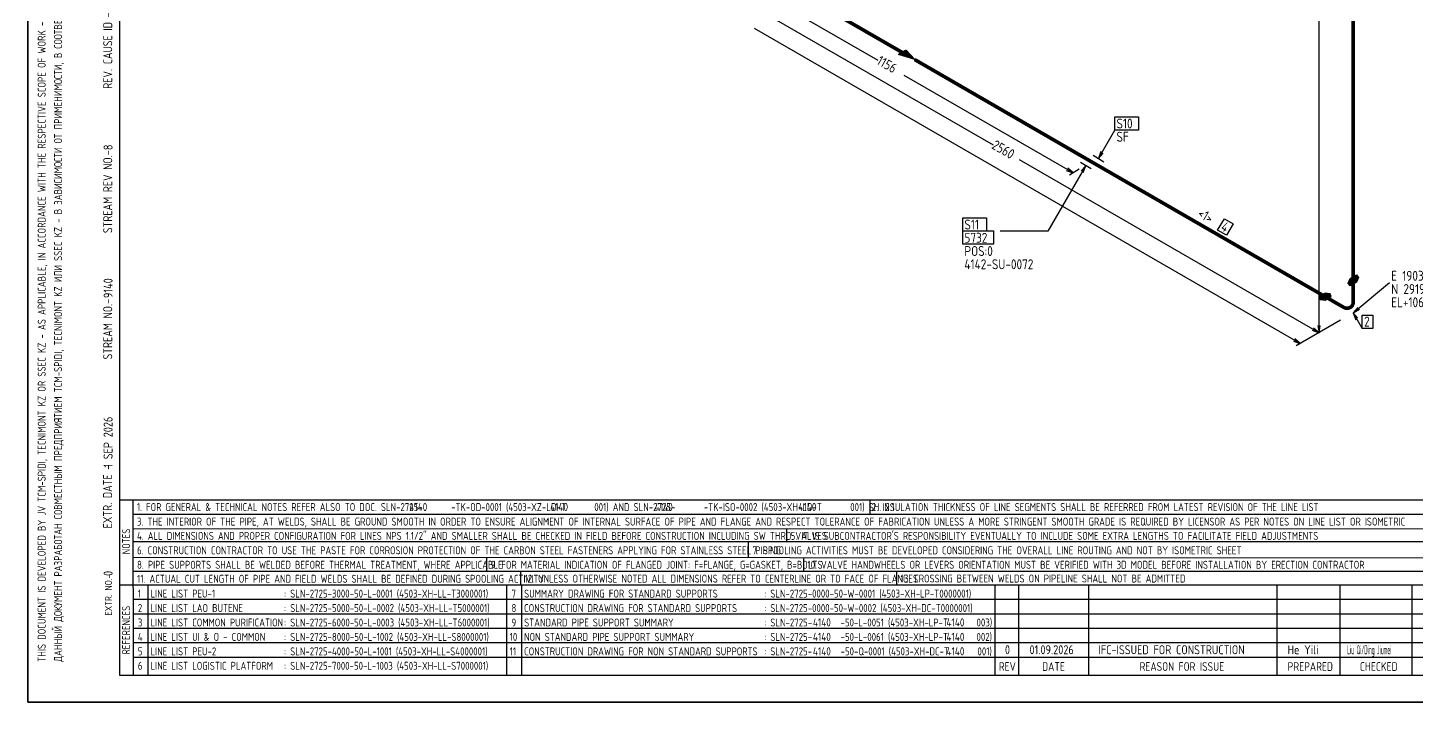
# Model space of a CAD drawing. Extents: x 0 to 594, y 0 to 420.
# Drawn here: x 0 to 384.6, y 0 to 186.9 of the extents above; entities that cross this region are included whole.
import ezdxf

# ---------------------------------------------------------------- set-up
doc = ezdxf.new("R2010")
doc.units = 0
doc.header["$MEASUREMENT"] = 0
doc.linetypes.add('BORDER_2012_SLN$0$8001.Solid', pattern=[0])
for name, color, linetype, lineweight in [('BORDER_2012_SLN$0$BG_01', 7, 'BORDER_2012_SLN$0$8001.Solid', 25), ('BORDER_2012_SLN$0$BG_02', 7, 'BORDER_2012_SLN$0$8001.Solid', 25), ('BORDER_2012_SLN$0$BG_Level_1', 7, 'BORDER_2012_SLN$0$8001.Solid', 25), ('BORDER_2012_SLN$0$Level_1', 7, 'BORDER_2012_SLN$0$8001.Solid', 25), ('BORDER_2012_SLN$0$Level_18', 7, 'BORDER_2012_SLN$0$8001.Solid', 25)]:
    doc.layers.add(name, color=color, linetype=linetype, lineweight=lineweight)
doc.layers.add('GT_1', color=7, linetype='Continuous')
doc.styles.add('BORDER_2012_SLN$0$GOST type A', font='GOST type A')
doc.styles.add('HTX1', font='')
doc.styles.get('HTX1').set_extended_font_data('GOST type A')

# ---------------------------------------------------------------- blocks, each defined once
blk = doc.blocks.new('BORDER_2012_SLN')
at = {"layer": 'BORDER_2012_SLN$0$BG_Level_1', "color": 7, "lineweight": -3}
for p, q in [((402.7, 56), (25.4, 56)), ((29.11, 56), (29.22, 7.5)), ((233.25, 56), (233.24, 52)), ((402.7, 52), (29.1, 52)), ((402.7, 47.99), (29.16, 48.01)), ((210.22, 48), (210.22, 44.42)), ((402.7, 44.41), (29.17, 44.42)), ((199.61, 44.42), (199.61, 40.02)), ((402.7, 39.96), (29.15, 40.07)), ((127.1, 40.04), (127.1, 36.23)), ((214.87, 40.02), (214.87, 36.23)), ((136.5, 36.23), (136.5, 32.43)), ((240.64, 36.23), (240.64, 32.43)), ((33.22, 32.43), (33.22, 7.59)), ((132.63, 32.43), (132.63, 7.6)), ((136.8, 32.43), (136.8, 7.59))]:
    blk.add_line(p, q, dxfattribs=at)
at = {"layer": 'BORDER_2012_SLN$0$Level_1', "color": 7, "lineweight": -3}
for p, q in [((25.4, 412.5), (25.4, 7.5)), ((402.7, 36.23), (29.15, 36.23)), ((402.7, 32.43), (25.4, 32.43)), ((267.9, 32.43), (267.91, 7.5)), ((274.59, 7.5), (274.59, 32.43)), ((293.91, 7.5), (293.91, 32.43)), ((346.11, 7.5), (346.11, 32.43)), ((363.55, 7.5), (363.55, 32.43)), ((383.52, 7.5), (383.52, 32.43)), ((402.7, 28.43), (29.17, 28.43)), ((402.7, 24.43), (29.18, 24.43)), ((402.7, 20.43), (29.19, 20.43)), ((402.7, 16.43), (29.2, 16.43)), ((402.7, 12.43), (29.2, 12.43)), ((25.4, 7.5), (588.6, 7.5))]:
    blk.add_line(p, q, dxfattribs=at)
at = {"layer": 'BORDER_2012_SLN$0$Level_18', "color": 7, "lineweight": -3, "flags": 128}
blk.add_lwpolyline([(0, 0), (0, 420), (594, 420), (594, 0)], close=True, dxfattribs=at)
at = {"color": 7, "char_height": 2.2, "attachment_point": 1, "style": 'BORDER_2012_SLN$0$GOST type A'}
for s, insert in [('{\\l\\fGOST type A|b0|i0;\\T1;1}', (30.5, 31.2)), ('{\\l\\fGOST type A|b0|i0;\\T1;: SLN-2725-3000-50-L-0001 (4503-XH-LL-T3000001)}', (71, 31.2)), ('{\\l\\fGOST type A|b0|i0;\\T1;7}', (134, 31.2)), ('{\\l\\fGOST type A|b0|i0;\\T1;SUMMARY DRAWING FOR STANDARD SUPPORTS}', (137.5, 31.2)), ('{\\l\\fGOST type A|b0|i0;\\T1;: SLN-2725-0000-50-W-0001 (4503-XH-LP-T0000001)}', (204, 31.2)), ('{\\l\\fGOST type A|b0|i0;\\T1;2}', (30.5, 27.2)), ('{\\l\\fGOST type A|b0|i0;\\T1;LINE LIST LAO BUTENE}', (34, 27.2)), ('{\\l\\fGOST type A|b0|i0;\\T1;: SLN-2725-5000-50-L-0002 (4503-XH-LL-T5000001)}', (71, 27.2)), ('{\\l\\fGOST type A|b0|i0;\\T1;8}', (134, 27.2)), ('{\\l\\fGOST type A|b0|i0;\\T1;CONSTRUCTION DRAWING FOR STANDARD SUPPORTS}', (137.5, 27.2)), ('{\\l\\fGOST type A|b0|i0;\\T1;: SLN-2725-0000-50-W-0002 (4503-XH-DC-T0000001)}', (204, 27.2)), ('{\\l\\fGOST type A|b0|i0;\\T1;3}', (30.5, 23.2)), ('{\\l\\fGOST type A|b0|i0;\\T1;LINE LIST COMMON PURIFICATION}', (34, 23.2)), ('{\\l\\fGOST type A|b0|i0;\\T1;: SLN-2725-6000-50-L-0003 (4503-XH-LL-T6000001)}', (71, 23.2)), ('{\\l\\fGOST type A|b0|i0;\\T1;9}', (134, 23.2)), ('{\\C256;STANDARD PIPE SUPPORT SUMMARY}', (137.5, 23.2)), ('{\\fGOST type A|b0|i0|c0|p34;: SLN-2725-       -50-L-0051 (4503-XH-LP-T       003)}', (204, 23.2)), ('{\\l\\fGOST type A|b0|i0;\\T1;: SLN-2725-8000-50-L-1002 (4503-XH-LL-S8000001)}', (71, 19.2)), ('{\\fGOST type A|b0|i0|c0|p34;: SLN-2725-       -50-L-0061 (4503-XH-LP-T       002)}', (204, 19.2)), ('{\\l\\fGOST type A|b0|i0;\\T1;4}', (30.5, 19.2)), ('{\\l\\fGOST type A|b0|i0;\\T1;LINE LIST UI & O - COMMON}', (34, 19.2)), ('{\\l\\fGOST type A|b0|i0;\\T1;: SLN-2725-4000-50-L-1001 (4503-XH-LL-S4000001)}', (71, 15.2)), ('{\\l\\fGOST type A|b0|i0;\\T1;10}', (133.5, 19.2)), ('{\\l\\fGOST type A|b0|i0;\\T1;NON STANDARD PIPE SUPPORT SUMMARY}', (137.5, 19.2)), ('{\\fGOST type A|b0|i0|c0|p34;: SLN-2725-       -50-Q-0001 (4503-XH-DC-T       001)}', (204, 15.2)), ('{\\l\\fGOST type A|b0|i0;\\T1;5}', (30.5, 15.2)), ('{\\l\\fGOST type A|b0|i0;\\T1;LINE LIST PEU-2}', (34, 15.2)), ('{\\l\\fGOST type A|b0|i0;\\T1;11}', (133.5, 15.2)), ('{\\C256;CONSTRUCTION DRAWING FOR NON STANDARD SUPPORTS}', (137.5, 15.2)), ('{\\l\\fGOST type A|b0|i0;\\T1;6}', (30.5, 11.2)), ('{\\l\\fGOST type A|b0|i0;\\T1;LINE LIST LOGISTIC PLATFORM}', (34, 11.2)), ('{\\l\\fGOST type A|b0|i0;\\T1;: SLN-2725-7000-50-L-1003 (4503-XH-LL-S7000001)}', (71, 11.2))]:
    blk.add_mtext(s, dxfattribs=dict(at, insert=insert))
at = {"layer": 'BORDER_2012_SLN$0$BG_01', "color": 7, "attachment_point": 1, "rotation": 90, "style": 'BORDER_2012_SLN$0$GOST type A'}
for s, insert, char_height in [('{\\fGOST type A|b0|i0|c134|p34;\\W1.01;ДАННЫЙ ДОКУМЕНТ РАЗРАБОТАН СОВМЕСТНЫМ ПРЕДПРИЯТИЕМ \\fGOST type A|b0|i0|c0|p34;TCM-SPIDI, TECNIMONT KZ \\fGOST type A|b0|i0|c134|p34;ИЛИ \\fGOST type A|b0|i0|c0|p34;SSEC KZ - \\fGOST type A|b0|i0|c134|p34;В ЗАВИСИМОСТИ ОТ ПРИМЕНИМОСТИ\\fGOST type A|b0|i0|c0|p34;, \\fGOST type A|b0|i0|c134|p34;В СООТВЕТСТВИИ С СООТВЕТСТВУЮЩЕЙ ОБЛАСТЬЮ РАБОТ\\fGOST type A|b0|i0|c0|p34;. \\fGOST type A|b0|i0|c134|p34;ЯВЛЯЕТСЯ КОНФИДЕНЦИАЛЬНЫМ И НЕ МОЖЕТ БЫТЬ ИСПОЛЬЗОВАН ДРУГИМИ ЛИЦАМИ ДЛЯ КАКИХ\\fGOST type A|b0|i0|c0|p34;-\\fGOST type A|b0|i0|c134|p34;ЛИБО ЦЕЛЕЙ\\fGOST type A|b0|i0|c0|p34;, \\fGOST type A|b0|i0|c134|p34;КРОМЕ ПРОЕКТА \\fGOST type A|b0|i0|c0|p34;SILLENO.}', (7.3, 11.21), 2.2), ('{\\l\\fGOST type A|b0|i0;\\T1;EXTR. DATE -}', (20.86, 48.18), 2.5), ('{\\l\\fGOST type A|b0|i0;\\T1;EXTR. NO.-}', (21.36, 24.02), 2)]:
    blk.add_mtext(s, dxfattribs=dict(at, insert=insert, char_height=char_height))
at = {"layer": 'BORDER_2012_SLN$0$BG_01', "color": 7, "insert": (2.76, 11.2), "char_height": 2.2, "attachment_point": 1, "rotation": 90, "line_spacing_factor": 1.090909, "style": 'BORDER_2012_SLN$0$GOST type A'}
blk.add_mtext('{\\fGOST type A|b0|i0|c0|p34;\\W1.01;THIS DOCUMENT IS DEVELOPED BY JV TCM-SPIDI, TECNIMONT KZ OR SSEC KZ - AS APPLICABLE, IN ACCORDANCE WITH THE RESPECTIVE SCOPE OF WORK -  IS CONFIDENTIAL AND CANNOT BE USED BY OTHERS FOR ANY PURPOSE OTHER THAN THE SILLENO PROJECT}', dxfattribs=at)
at = {"layer": 'BORDER_2012_SLN$0$BG_02', "color": 7, "char_height": 2.5, "attachment_point": 1, "rotation": 90, "style": 'BORDER_2012_SLN$0$GOST type A'}
for s, insert in [('{\\l\\fGOST type A|b0|i0;\\T1;REV. CAUSE ID - }', (20.9, 170)), ('{\\l\\fGOST type A|b0|i0;\\T1;STREAM REV NO.-}', (20.9, 130)), ('{\\l\\fGOST type A|b0|i0;\\T1;STREAM NO.-}', (20.9, 95))]:
    blk.add_mtext(s, dxfattribs=dict(at, insert=insert))
at = {"layer": 'BORDER_2012_SLN$0$BG_Level_1', "color": 7, "attachment_point": 1, "style": 'BORDER_2012_SLN$0$GOST type A'}
for s, insert, char_height in [('{\\fGOST type A|b0|i0|c0|p34;\\C256; 1. FOR GENERAL & TECHNICAL NOTES REFER ALSO TO DOC. SLN-2725-       -TK-OD-0001 (4503-XZ-LD-T       001) AND SLN-2725-       -TK-ISO-0002 (4503-XH-LD-T       001) SH. 2.1}', (29.11, 55.19), 2.2), ('{\\fGOST type A|b0|i0|c0|p34;\\C256;2. INSULATION THICKNESS OF LINE SEGMENTS SHALL BE REFERRED FROM LATEST REVISION OF THE LINE LIST}', (233.84, 55.19), 2.2), ('{\\fGOST type A|b0|i0|c0|p34;\\C256; 3. THE INTERIOR OF THE PIPE, AT WELDS, SHALL BE GROUND SMOOTH IN ORDER TO ENSURE ALIGNMENT OF INTERNAL SURFACE OF PIPE AND FLANGE AND RESPECT TOLERANCE OF FABRICATION UNLESS A MORE STRINGENT SMOOTH GRADE IS REQUIRED BY LICENSOR AS PER NOTES ON LINE LIST OR ISOMETRIC}', (29.12, 51.15), 2.2), ('{\\fGOST type A|b0|i0|c0|p34;\\C256; 4. ALL DIMENSIONS AND PROPER CONFIGURATION FOR LINES NPS 1.1/2" AND SMALLER SHALL BE CHECKED IN FIELD BEFORE CONSTRUCTION INCLUDING SW THRD VALVES}', (29.13, 47.2), 2.2), ("{\\C256; 5. IT IS SUBCONTRACTOR'S RESPONSIBILITY EVENTUALLY TO INCLUDE SOME EXTRA LENGTHS TO FACILITATE FIELD ADJUSTMENTS}", (210.22, 47.2), 2.2), ('{\\C256; 6. CONSTRUCTION CONTRACTOR TO USE THE PASTE FOR CORROSION PROTECTION OF THE CARBON STEEL FASTENERS APPLYING FOR STAINLESS STEEL PIPING}', (29.14, 43.2), 2.2), ('{\\C256; 7. SPOOLING ACTIVITIES MUST BE DEVELOPED CONSIDERING THE OVERALL LINE ROUTING AND NOT BY ISOMETRIC SHEET}', (199.61, 43.2), 2.2), ('{\\C256; 8. PIPE SUPPORTS SHALL BE WELDED BEFORE THERMAL TREATMENT, WHERE APPLICABLE}', (29.15, 39.2), 2.2), ('{\\C256; 9. FOR MATERIAL INDICATION OF FLANGED JOINT: F=FLANGE, G=GASKET, B=BOLTS}', (127.1, 39.2), 2.2), ('{\\C256; 10. VALVE HANDWHEELS OR LEVERS ORIENTATION MUST BE VERIFIED WITH 3D MODEL BEFORE INSTALLATION BY ERECTION CONTRACTOR}', (214.87, 39.2), 2.2), ('{\\C256; 11. ACTUAL CUT LENGTH OF PIPE AND FIELD WELDS SHALL BE DEFINED DURING SPOOLING ACTIVITY}', (29.16, 35.32), 2.2), ('{\\C256; 12. UNLESS OTHERWISE NOTED ALL DIMENSIONS REFER TO CENTERLINE OR TO FACE OF FLANGES}', (136.5, 35.35), 2.2), ('{\\C256; 13. CROSSING BETWEEN WELDS ON PIPELINE SHALL NOT BE ADMITTED}', (240.64, 35.38), 2.2), ('{\\l\\fGOST type A|b0|i0;\\T1;LINE LIST PEU-1}', (34, 31.2), 2.2), ('{\\l\\fGOST type A|b0|i0;\\T1;REV}', (269, 11.1), 2.4), ('{\\l\\fGOST type A|b0|i0;\\T1;DATE}', (281, 11.1), 2.4), ('{\\l\\fGOST type A|b0|i0;\\T1;REASON FOR ISSUE}', (308, 11.1), 2.4), ('{\\l\\fGOST type A|b0|i0;\\T1;PREPARED}', (349, 11.1), 2.4), ('{\\l\\fGOST type A|b0|i0;\\T1;CHECKED}', (369, 11.1), 2.4)]:
    blk.add_mtext(s, dxfattribs=dict(at, insert=insert, char_height=char_height))
at = {"layer": 'BORDER_2012_SLN$0$BG_Level_1', "color": 7, "char_height": 2.2, "attachment_point": 1, "rotation": 90, "style": 'BORDER_2012_SLN$0$GOST type A'}
for s, insert in [('{\\l\\fGOST type A|b0|i0;\\T1;NOTES}', (26.15, 40.99)), ('{\\l\\fGOST type A|b0|i0;\\T1;REFERENCES}', (26.15, 13.23))]:
    blk.add_mtext(s, dxfattribs=dict(at, insert=insert))

msp = doc.modelspace()

# ---------------------------------------------------------------- linework, layer by layer
at = {"layer": 'GT_1', "flags": 128}
for points in [[(0, 0), (594, 0), (594, 420), (0, 420), (0, 0)], [(357.7, 102.4), (357.7, 215.2)], [(187.9, 205.4), (235.5, 177.9)], [(183.6, 202.9), (267.4, 154.5)], [(352.5, 99.4), (201.3, 186.7)], [(242.2, 180.1), (243.3, 180.7), (245.7, 178.1), (241.2, 179.5), (243.2, 180.7), (245.3, 178.3), (241.3, 179.6), (243, 180.6), (245, 178.5), (241.4, 179.7), (242.9, 180.5), (244.6, 178.7), (241.6, 179.7), (242.8, 180.4), (244.3, 178.9), (241.7, 179.8), (242.6, 180.3), (244, 179.1), (241.9, 179.9), (242.5, 180.3), (243.7, 179.3), (242, 180), (242.3, 180.2), (243.3, 179.5), (242.1, 180.1), (242.2, 180.1), (245.7, 178.1)], [(289.6, 146.7), (242.8, 173.7)], [(301.1, 162.2), (307.7, 162.2), (307.7, 158.5), (301.1, 158.5), (301.1, 162.2)], [(296.6, 150.7), (301.1, 158.5)], [(357.7, 102.4), (274.7, 150.3)], [(295.1, 151.6), (298.1, 149.8)], [(295.1, 151.6), (298.1, 149.8)], [(297.3, 152.6), (296.6, 150.7), (297.9, 152.2)], [(293.1, 148.7), (282.6, 130.5), (269.4, 130.5)], [(287.7, 147.4), (289.6, 146.7), (288.1, 148)], [(291.3, 147.7), (288.6, 146.1)], [(294.6, 147.8), (291.6, 149.6)], [(294.6, 147.8), (291.6, 149.6)], [(292.4, 146.8), (293.1, 148.7), (291.8, 147.2)], [(259, 134.2), (265.6, 134.2), (265.6, 130.5), (259, 130.5), (259, 134.2)], [(331.5, 134), (333.9, 132.6), (332.1, 129.4), (329.6, 130.8), (331.5, 134)], [(259, 130.6), (267.5, 130.6), (267.5, 126.9), (259, 126.9), (259, 130.6)], [(368.1, 118.4), (368.6, 117.7), (368.1, 116.4), (366.3, 115.4), (365.8, 116.1), (366.3, 117.4), (368.1, 118.4)], [(365.838, 116.2), (367.74, 116.2)], [(365.871, 116), (367.38, 116)], [(365.915, 116.4), (368.1, 116.4)], [(365.992, 116.6), (368.177, 116.6)], [(366.014, 115.8), (367.02, 115.8)], [(366.069, 116.8), (368.254, 116.8)], [(366.146, 117), (368.331, 117)], [(366.157, 115.6), (366.66, 115.6)], [(366.223, 117.2), (368.408, 117.2)], [(366.3, 117.4), (368.485, 117.4)], [(366.66, 117.6), (368.562, 117.6)], [(367.02, 117.8), (368.529, 117.8)], [(367.2, 107.9), (377.2, 116.3)], [(367.38, 118), (368.386, 118)], [(367.74, 118.2), (368.243, 118.2)], [(361.1, 112.4), (360.8, 113.2), (359.4, 113.4), (357.7, 112.4), (358, 111.6), (359.4, 111.4), (361.1, 112.4)], [(357.7, 112.4), (361.1, 112.4)], [(357.775, 112.2), (360.76, 112.2)], [(357.85, 112), (360.42, 112)], [(357.925, 111.8), (360.08, 111.8)], [(358, 111.6), (359.74, 111.6)], [(358.04, 112.6), (361.025, 112.6)], [(358.38, 112.8), (360.95, 112.8)], [(358.72, 113), (360.875, 113)], [(359.06, 113.2), (360.8, 113.2)], [(368.5, 109.4), (367.2, 107.9), (368.9, 108.9)], [(368.5, 106.4), (367.2, 107.9), (367.9, 106)], [(367.2, 107.9), (369.7, 103.6)], [(363.7, 105.9), (351.4, 98.8)], [(363.7, 105.9), (356.6, 101.8)], [(363.7, 105.9), (356.6, 101.8)], [(357.4, 104.4), (357.7, 102.4), (358, 104.4)], [(369.7, 107.3), (372.6, 107.3), (372.6, 103.6), (369.7, 103.6), (369.7, 107.3)], [(350.6, 100.1), (352.5, 99.4), (351, 100.7)], [(355.8, 103.1), (357.7, 102.4), (356.2, 103.7)]]:
    msp.add_lwpolyline(points, dxfattribs=at)
at = {"layer": 'GT_1', "const_width": 1, "flags": 128}
for points in [[(367.2, 116.9), (367.2, 222.4)], [(193.1, 208.4), (242.2, 180.1)], [(245.7, 178.1), (294.8, 149.7)], [(294.8, 149.7), (359.4, 112.4)], [(367.2, 110.9), (367.2, 116.9)], [(359.4, 112.4), (364.6, 109.4)]]:
    msp.add_lwpolyline(points, dxfattribs=at)
msp.add_lwpolyline([(364.6, 109.4, 0.577127), (367.2, 110.9)], format="xyb", dxfattribs=at)

# ---------------------------------------------------------------- block references
at = {"linetype": 'Continuous'}
msp.add_blockref('BORDER_2012_SLN', (0, 0), dxfattribs=at)

# ---------------------------------------------------------------- texts
at = {"layer": 'GT_1', "style": 'HTX1', "width": 1.02}
for s, height, rotation, p in [('1156', 2.75, 330, (234.938, 176.983)), ('8', 2.5, 90, (23.5, 153)), ('2560', 2.75, 330, (266.808, 153.583)), ('<1>', 2.75, 330, (323.792, 134.699)), ('4', 2.75, 330, (330.27, 130.959)), ('9140', 2.5, 90, (23.5, 112)), ('1 SEP 2026', 2.5, 90, (23.5, 65)), ('0', 2.5, 90, (23.5, 35))]:
    msp.add_text(s, height=height, rotation=rotation, dxfattribs=at).set_placement(p)
at = {"layer": 'GT_1', "style": 'HTX1'}
for s, height, width, p in [('S10', 2.75, 1.02, (301.6, 159)), ('SF', 2.75, 1.02, (301.6, 155.333)), ('S11', 2.75, 1.02, (259.471, 131)), ('5732', 2.75, 1.02, (259.471, 127.333)), ('POS:0', 2.75, 1.02, (259.471, 123.667)), ('4142-SU-0072', 2.75, 1.02, (259.471, 120)), ('E 1903070', 2.75, 1.02, (377.7, 116.8)), ('N 2919000', 2.75, 1.02, (377.7, 113.133)), ('EL+106241', 2.75, 1.02, (377.7, 109.467)), ('2', 2.75, 1.02, (370.2, 104.1)), ('4140', 2.25, 1.02, (105.7, 53)), ('4140', 2.25, 1.02, (144.7, 53)), ('4140', 2.25, 1.02, (173.7, 53)), ('4140', 2.25, 1.02, (213.5, 53)), ('4140', 2.25, 1.02, (217.5, 21)), ('4140', 2.25, 1.02, (254.5, 21)), ('4140', 2.25, 1.02, (217.5, 17)), ('4140', 2.25, 1.02, (254.5, 17)), ('0', 2.5, 1.02, (270.7, 13.3)), ('0', 2.5, 1.02, (270.7, 13.3)), ('0', 2.5, 1.02, (270.7, 13.3)), ('0', 2.5, 1.02, (270.7, 13.3)), ('0', 2.5, 1.02, (270.7, 13.3)), ('0', 2.5, 1.02, (270.7, 13.3)), ('0', 2.5, 1.02, (270.7, 13.3)), ('0', 2.5, 1.02, (270.7, 13.3)), ('0', 2.5, 1.02, (270.7, 13.3)), ('0', 2.5, 1.02, (270.7, 13.3)), ('0', 2.5, 1.02, (270.7, 13.3)), ('01.09.2026', 2.5, 1.02, (277.5, 13.3)), ('01.09.2026', 2.5, 1.02, (277.5, 13.3)), ('01.09.2026', 2.5, 1.02, (277.5, 13.3)), ('01.09.2026', 2.5, 1.02, (277.5, 13.3)), ('01.09.2026', 2.5, 1.02, (277.5, 13.3)), ('01.09.2026', 2.5, 1.02, (277.5, 13.3)), ('01.09.2026', 2.5, 1.02, (277.5, 13.3)), ('01.09.2026', 2.5, 1.02, (277.5, 13.3)), ('01.09.2026', 2.5, 1.02, (277.5, 13.3)), ('01.09.2026', 2.5, 1.02, (277.5, 13.3)), ('01.09.2026', 2.5, 1.02, (277.5, 13.3)), ('IFC-ISSUED FOR CONSTRUCTION', 2.5, 1.02, (296.6, 13.3)), ('IFC-ISSUED FOR CONSTRUCTION', 2.5, 1.02, (296.6, 13.3)), ('IFC-ISSUED FOR CONSTRUCTION', 2.5, 1.02, (296.6, 13.3)), ('IFC-ISSUED FOR CONSTRUCTION', 2.5, 1.02, (296.6, 13.3)), ('IFC-ISSUED FOR CONSTRUCTION', 2.5, 1.02, (296.6, 13.3)), ('IFC-ISSUED FOR CONSTRUCTION', 2.5, 1.02, (296.6, 13.3)), ('IFC-ISSUED FOR CONSTRUCTION', 2.5, 1.02, (296.6, 13.3)), ('IFC-ISSUED FOR CONSTRUCTION', 2.5, 1.02, (296.6, 13.3)), ('IFC-ISSUED FOR CONSTRUCTION', 2.5, 1.02, (296.6, 13.3)), ('IFC-ISSUED FOR CONSTRUCTION', 2.5, 1.02, (296.6, 13.3)), ('IFC-ISSUED FOR CONSTRUCTION', 2.5, 1.02, (296.6, 13.3)), ('He Yili', 2.5, 1.02, (349, 13.3)), ('He Yili', 2.5, 1.02, (349, 13.3)), ('He Yili', 2.5, 1.02, (349, 13.3)), ('He Yili', 2.5, 1.02, (349, 13.3)), ('He Yili', 2.5, 1.02, (349, 13.3)), ('He Yili', 2.5, 1.02, (349, 13.3)), ('He Yili', 2.5, 1.02, (349, 13.3)), ('He Yili', 2.5, 1.02, (349, 13.3)), ('He Yili', 2.5, 1.02, (349, 13.3)), ('He Yili', 2.5, 1.02, (349, 13.3)), ('He Yili', 2.5, 1.02, (349, 13.3)), ('Liu Qi/Ding Jiumei', 2.5, 0.45, (365.5, 13.3)), ('Liu Qi/Ding Jiumei', 2.5, 0.45, (365.5, 13.3)), ('Liu Qi/Ding Jiumei', 2.5, 0.45, (365.5, 13.3)), ('Liu Qi/Ding Jiumei', 2.5, 0.45, (365.5, 13.3)), ('Liu Qi/Ding Jiumei', 2.5, 0.45, (365.5, 13.3)), ('Liu Qi/Ding Jiumei', 2.5, 0.45, (365.5, 13.3)), ('Liu Qi/Ding Jiumei', 2.5, 0.45, (365.5, 13.3)), ('Liu Qi/Ding Jiumei', 2.5, 0.45, (365.5, 13.3)), ('Liu Qi/Ding Jiumei', 2.5, 0.45, (365.5, 13.3)), ('Liu Qi/Ding Jiumei', 2.5, 0.45, (365.5, 13.3)), ('Liu Qi/Ding Jiumei', 2.5, 0.45, (365.5, 13.3)), ('4140', 2.25, 1.02, (217.5, 13)), ('4140', 2.25, 1.02, (254.5, 13))]:
    msp.add_text(s, height=height, dxfattribs=dict(at, width=width)).set_placement(p)

doc.saveas('drawing.dxf')
